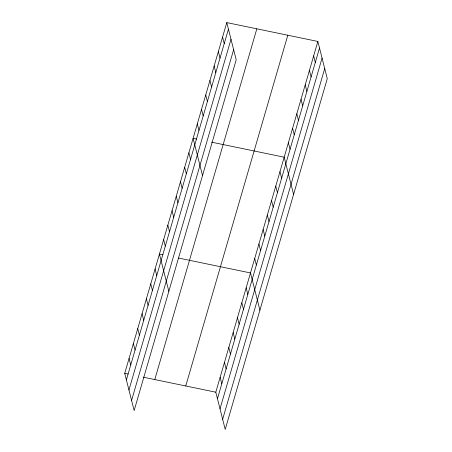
<?xml version="1.0" encoding="UTF-8"?>
<svg xmlns="http://www.w3.org/2000/svg" width="452" height="452" viewBox="0 0 452 452"><rect width="100%" height="100%" fill="white"/><g stroke="black" fill="none" stroke-linecap="round" stroke-linejoin="round"><path stroke-width="0.68" d="M226.785 22.6L236.198 59.805L134.142 410.546L124.729 373.341L226.785 22.6L317.858 41.454L327.271 78.659L225.215 429.4L215.802 392.195L317.858 41.454M126.385 379.883L228.441 29.143M128.944 390.003L231 39.262M131.583 400.427L233.639 49.686M154.782 379.561L256.838 28.821M185.749 385.974L287.805 35.233M217.457 398.737L319.513 47.997M220.017 408.857L322.073 58.116M222.655 419.281L324.711 68.54M196.518 139.052L193.106 138.346L202.519 175.551M211.547 142.16L284.178 157.2L293.597 194.405M162.844 254.798L159.426 254.086L168.839 291.291M178.551 258.047L250.498 272.94L259.917 310.145M124.729 373.341L128.142 374.047M143.171 377.16L215.802 392.195M313.648 55.924L315.304 62.461M309.439 70.388L311.095 76.93M305.23 84.857L306.885 91.4M301.021 99.327L302.676 105.87M296.811 113.797L298.467 120.334M292.602 128.261L294.252 134.803M288.387 142.73L290.043 149.273M279.969 171.664L281.624 178.207M275.76 186.134L277.415 192.676M271.55 200.603L273.206 207.146M222.576 37.07L224.232 43.607M267.341 215.073L268.996 221.61M218.361 51.534L220.017 58.076M263.132 229.537L264.787 236.08M214.152 66.003L215.807 72.546M258.923 244.007L260.578 250.549M209.943 80.473L211.598 87.016M254.713 258.476L256.369 265.013M205.733 94.943L207.389 101.48M201.524 109.407L203.18 115.949M246.165 287.851L247.82 294.388M197.315 123.876L198.97 130.419M241.826 302.755L243.481 309.298M237.486 317.66L239.142 324.203M188.896 152.81L190.552 159.353M233.153 332.57L234.808 339.107M184.687 167.28L186.343 173.822M228.814 347.475L230.469 354.018M180.478 181.749L182.133 188.292M224.474 362.38L226.13 368.922M176.263 196.219L177.918 202.756M220.141 377.29L221.796 383.827M172.054 210.683L173.709 217.226M167.845 225.152L169.5 231.695M163.635 239.622L165.291 246.159M155.087 268.996L156.742 275.534M150.753 283.901L152.409 290.444M146.414 298.806L148.07 305.349M142.075 313.716L143.73 320.253M137.741 328.621L139.397 335.164M133.402 343.526L135.058 350.068M129.063 358.436L130.718 364.973"/></g></svg>
